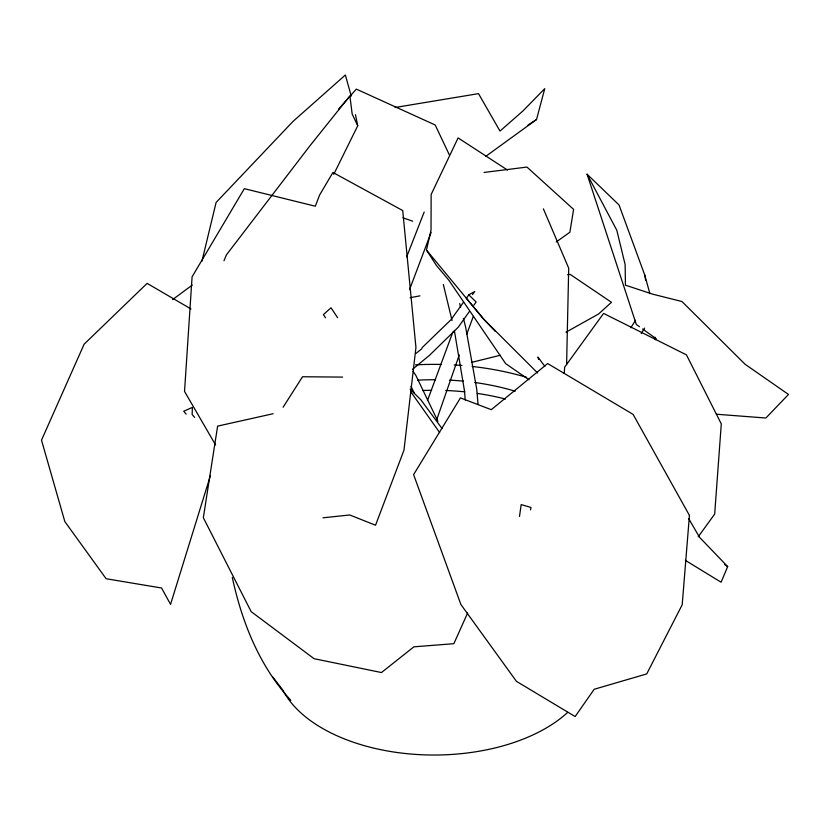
<?xml version="1.0" encoding="UTF-8"?>
<svg xmlns="http://www.w3.org/2000/svg" width="830" height="830" viewBox="0 0 830 830"><rect width="100%" height="100%" fill="white"/><g stroke="black" fill="none" stroke-linecap="round" stroke-linejoin="round"><path stroke-width="1.25" d="M566.6 364.266L568.706 268.163L543.38 208.828M564.244 373.386L564.659 367.171L603.576 313.418L686.462 354.877L721.291 423.912L714.672 514.102L698.238 536.771M530.505 509.879L531.003 507.452L521.178 504.588L519.507 516.416M529.021 379.767L505.709 363.675L448.76 280.104L436.487 265.559L426.464 250.038L431.019 230.19L431.154 194.459L458.108 137.915L507.452 170.026M201.898 261.367L216.101 202.479L292.949 121.481L345.353 75.011L351.256 96.073M485.623 156.455L536.533 119.52L544.739 88.654L522.952 110.94L500.002 131.067L478.516 93.645L395.038 107.495M210.467 475.486L170.544 604.365L161.57 588.003L106.126 578.738L64.844 521.582L41.5 440.17L84.131 344.191L147.118 283.372L190.962 308.947M436.829 419.337L459.27 354.918M427.626 400.133L452.91 331.948M466.668 334.438L473.318 316.386M431.133 232.4L409.532 289.67M424.172 212.024L406.659 256.906M223.976 260.776L226.424 254.852L309.881 145.852L349.887 95.896L352.179 114.063L357.73 125.755L333.764 174.3M688.734 518.646L699.534 537.301L727.682 566.61L721.094 582.224L685.331 560.343M467.622 613.038L453.854 643.696L413.88 646.829L381.468 672.549L314.062 658.688L251.158 611.627L203.34 517.713L217.626 426.122L273.132 413.724M641.248 333.546L644.609 328.078M630.79 327.829L635.573 320.276M469.417 311.447L458.264 327.196L429.463 355.354L412.562 369.277M473.889 305.15L476.119 301.995L468.826 294.837L466.585 297.949M463.607 302.11L450.929 319.789L422.096 347.656M472.509 294.567L474.75 291.475L468.826 294.837M283.103 407.24L302.535 376.747L342.614 377.1M338.484 109.259L356.34 89.121L435.2 124.988L449.455 155.096M416.006 353.424L421.982 348.61M172.619 299.589L192.27 285.074M556.214 241.987L569.899 232.213L573.603 209.388L526.967 167.079L484.056 172.453M527.89 125.185L536.533 119.52M565.998 332.197L598.617 313.968L611.451 302.286L570.096 274.336L567.585 274.782M471.689 362.357L500.127 355.302M410.145 297.7L419.97 295.854M322.995 517.806L349.731 514.974L375.544 525.224L403.971 450.202L415.944 347.531L402.726 210.55L332.934 172.464L319.602 195.029L315.307 206.214L244.342 188.669L192.083 276.826L184.54 391.428L215.603 444.973M716.342 414.222L765.872 418.019L788.5 394.447L745.05 364.235L681.97 301.518L652.722 294.183L625.436 285.157L625.135 264.562L616.804 230.252L587.069 174.196L619.035 204.969L644.806 275.197L649.859 293.571M402.944 217.771L412.666 221.205M724.476 564.442L727.682 566.61M639.453 326.709L636.309 324.447L587.069 174.196M642.607 328.971L656.25 338.775M410.124 389.166L420.872 399.79L441.985 428.456M537.633 373.012L483.631 319.094L466.263 298.136M495.137 331.212L483.631 319.094L426.464 250.038M194.625 417.386L192.145 414.492L192.373 407.395L183.721 411.244L186.138 414.129M232.286 577.421C242.007 622.293 259.323 666.054 290.822 700.292M272.904 677.155L282.729 689.917A157.887 91.155 0 0 0 412.697 754.19A157.887 91.155 0 0 0 567.73 712.358M544.802 366.289L537.902 357.014L538.649 359.483M410.518 391.376L439.661 432.617M337.644 317.714L330.994 307.785L323.378 314.643L325.536 317.807M413.07 371.249L415.923 375.544L437.887 421.277M411.016 386.303L414.305 393.181M459.675 303.583L460.619 307.297M463.441 318.45L465.64 327.124L476.69 388.876L478.039 404.241M443.334 284.493L452.039 320.505M355.448 114.633L357.73 125.755M454.352 330.454L464.52 391.055L465.205 400.019M644.806 275.197L645.626 280.26M654.912 337.239L655.327 339.771M422.792 390.484A175.618 101.395 0 0 1 431.652 390.287M445.689 390.505A175.618 101.395 0 0 1 464.779 391.843M477.333 393.41A175.618 101.395 0 0 1 505.47 399.043M415.55 364.858A202.23 116.75 0 0 1 441.238 364.443M454.176 364.951A202.23 116.75 0 0 1 461.905 365.49M472.114 366.455A202.23 116.75 0 0 1 526.645 377.339M417.708 380.171A175.618 101.395 0 0 1 435.47 379.735M449.528 380.13A175.618 101.395 0 0 1 463.514 381.167M474.729 382.495A175.618 101.395 0 0 1 515.191 391.21M689.44 515.42L682.198 604.769L646.715 673.929L594.197 689.263L575.138 716.56L516.426 681.337L460.899 604.51L413.599 474.615L460.432 397.902L491.277 409.678L547.665 363.561L633.103 414.388L689.44 515.42"/></g></svg>
